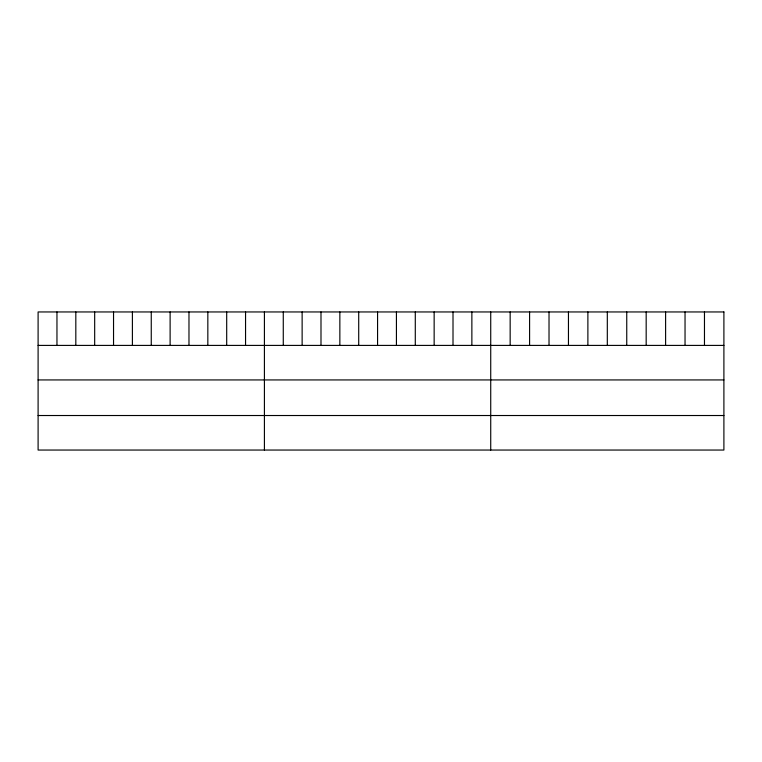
<?xml version="1.0" encoding="UTF-8"?>
<svg xmlns="http://www.w3.org/2000/svg" width="762" height="762" viewBox="0 0 762 762"><rect width="100%" height="100%" fill="white"/><g stroke="black" fill="none" stroke-linecap="round" stroke-linejoin="round"><path stroke-width="1.14" d="M38.1 345.405L723.9 345.405M38.1 379.933L723.9 379.933M38.1 415.519L723.9 415.519M704.469 311.953L704.469 345.405M685.038 311.953L685.038 345.405M665.607 311.953L665.607 345.405M646.176 311.953L646.176 345.405M626.745 311.953L626.745 345.405M607.314 311.953L607.314 345.405M587.883 311.953L587.883 345.405M568.452 311.953L568.452 345.405M549.021 311.953L549.021 345.405M529.59 311.953L529.59 345.405M510.159 311.953L510.159 345.405M490.728 311.953L490.728 450.047M471.868 311.953L471.868 345.405M453.009 311.953L453.009 345.405M434.149 311.953L434.149 345.405M415.29 311.953L415.29 345.405M396.43 311.953L396.43 345.405M377.571 311.953L377.571 345.405M358.712 311.953L358.712 345.405M339.852 311.953L339.852 345.405M320.993 311.953L320.993 345.405M302.133 311.953L302.133 345.405M283.273 311.953L283.273 345.405M264.414 311.953L264.414 450.047M245.555 311.953L245.555 345.405M226.695 311.953L226.695 345.405M207.835 311.953L207.835 345.405M188.976 311.953L188.976 345.405M170.117 311.953L170.117 345.405M151.257 311.953L151.257 345.405M132.398 311.953L132.398 345.405M113.538 311.953L113.538 345.405M94.678 311.953L94.678 345.405M75.819 311.953L75.819 345.405M56.959 311.953L56.959 345.405M723.9 311.953L38.1 311.953L38.1 450.047L723.9 450.047L723.9 311.953"/></g></svg>
